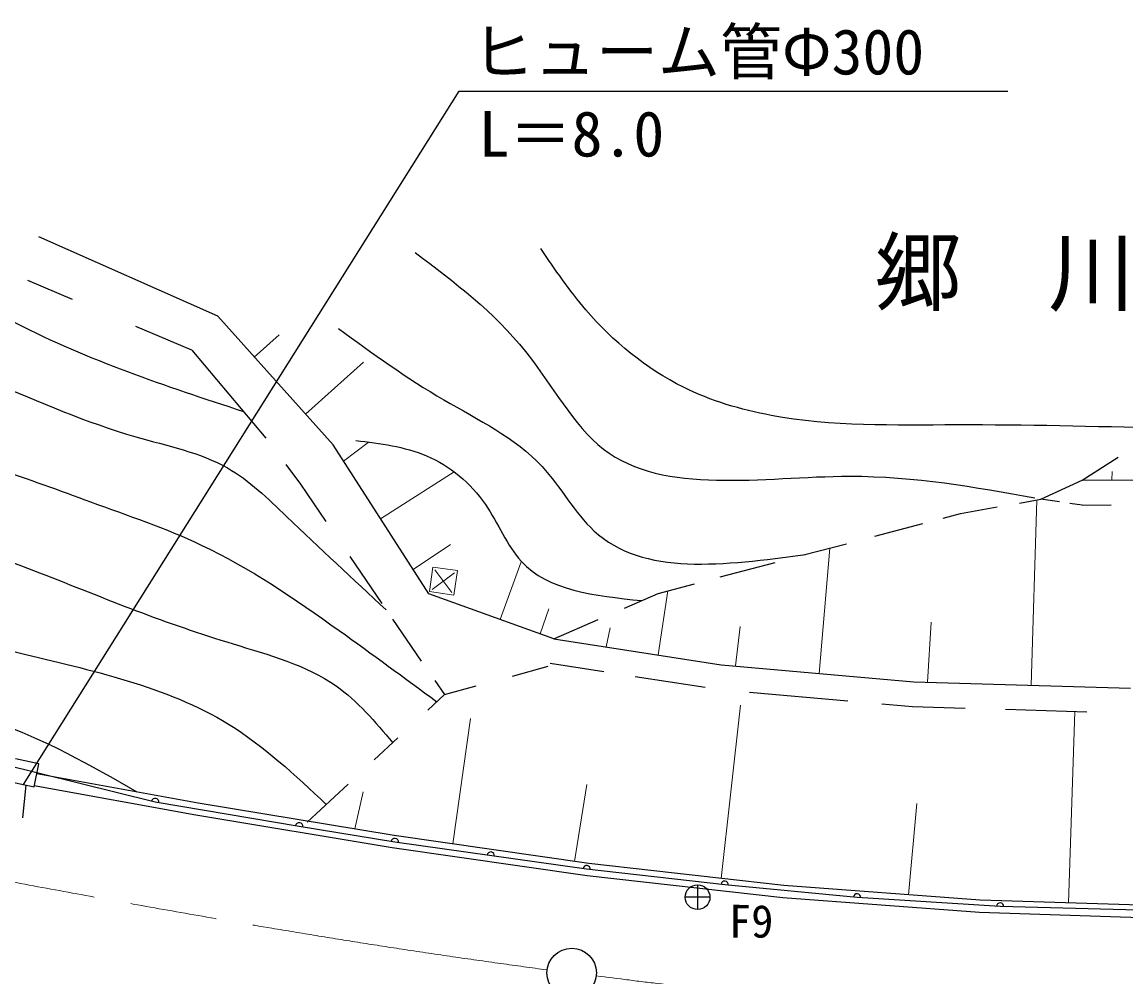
# Model space of a CAD drawing. Units: millimetres, scale not verified. Extents: x -56015503 to -55375503, y -162321055 to -161961055.
# Drawn here: x -55800551 to -55756007, y -162095638 to -162057121 of the extents above; entities that cross this region are included whole.
import ezdxf
from ezdxf.enums import TextEntityAlignment as Align

# ---------------------------------------------------------------- set-up
doc = ezdxf.new("R2010")
doc.units = ezdxf.units.MM
doc.header["$LTSCALE"] = 1000
doc.linetypes.add('CHAIN', pattern=[18.5, 12, -1.5, 3.5, -1.5])
for name, color, linetype, lineweight in [('M-BGD', 7, 'Continuous', 25), ('M-BMK', 2, 'CHAIN', 13), ('M-BMK-ROW', 30, 'Continuous', 13), ('M-BMK-SRVR', 3, 'Continuous', 25), ('M-OTRS', 7, 'Continuous', 13), ('M-STR-HTXT', 7, 'Continuous', 13), ('M-STR-STR3', 7, 'Continuous', 25)]:
    doc.layers.add(name, color=color, linetype=linetype, lineweight=lineweight)
doc.styles.add('ＭＳ ゴシック', font='')
doc.styles.get('ＭＳ ゴシック').set_extended_font_data('MS Gothic')

msp = doc.modelspace()

# ---------------------------------------------------------------- linework, layer by layer
at = {"layer": 'M-BGD'}
for p, q in [((-55792655, -162068989), (-55799871, -162065788)), ((-55798516, -162068316), (-55800322, -162067549)), ((-55788000, -162074180), (-55792655, -162068989)), ((-55793700, -162070361), (-55795960, -162069401)), ((-55790180, -162069736), (-55791181, -162070637)), ((-55793700, -162070361), (-55790709, -162073905)), ((-55786777, -162070836), (-55789114, -162072939)), ((-55784139, -162080179), (-55788000, -162074180)), ((-55757777, -162075603), (-55756326, -162074671)), ((-55789913, -162074970), (-55789319, -162075763)), ((-55757777, -162075603), (-55750425, -162075571)), ((-55789319, -162075763), (-55788293, -162077266)), ((-55759445, -162076368), (-55757777, -162075603)), ((-55760306, -162076521), (-55759445, -162076368)), ((-55758688, -162076475), (-55759445, -162076368)), ((-55762678, -162076944), (-55761198, -162076680)), ((-55757773, -162076603), (-55758267, -162076534)), ((-55757773, -162076603), (-55756607, -162076598)), ((-55766133, -162077857), (-55764207, -162077348)), ((-55763381, -162077130), (-55762678, -162076944)), ((-55769013, -162078617), (-55767286, -162078161)), ((-55787326, -162078682), (-55786031, -162080578)), ((-55772374, -162079505), (-55770163, -162078921)), ((-55774889, -162080170), (-55773412, -162079779)), ((-55779092, -162081996), (-55784139, -162080179)), ((-55776247, -162080760), (-55774889, -162080170)), ((-55785605, -162081203), (-55784442, -162082894)), ((-55779092, -162081996), (-55777299, -162081217)), ((-55779092, -162081996), (-55772337, -162083045)), ((-55780767, -162083501), (-55779324, -162083107)), ((-55779245, -162082984), (-55777077, -162083321)), ((-55772337, -162083045), (-55764561, -162083730)), ((-55775814, -162083517), (-55772992, -162083955)), ((-55783900, -162083682), (-55783509, -162084251)), ((-55783509, -162084251), (-55782224, -162083900)), ((-55764561, -162083730), (-55755821, -162083995)), ((-55783509, -162084251), (-55784183, -162084878)), ((-55771194, -162084149), (-55767229, -162084499)), ((-55765863, -162084619), (-55764620, -162084728)), ((-55764620, -162084728), (-55762496, -162084793)), ((-55760861, -162084842), (-55757590, -162084941)), ((-55785388, -162085998), (-55786342, -162086884)), ((-55795178, -162088583), (-55801373, -162087054)), ((-55799872, -162087038), (-55800813, -162086843)), ((-55800064, -162087964), (-55799872, -162087038)), ((-55793450, -162088627), (-55799956, -162087444)), ((-55801005, -162087768), (-55800064, -162087964)), ((-55800516, -162089227), (-55800380, -162087898)), ((-55793535, -162089119), (-55800058, -162087934)), ((-55787392, -162087860), (-55789044, -162089396)), ((-55789372, -162089569), (-55795178, -162088583)), ((-55785542, -162089930), (-55793450, -162088627)), ((-55785618, -162090424), (-55793535, -162089119)), ((-55785512, -162090197), (-55789372, -162089569)), ((-55777683, -162091062), (-55785542, -162089930)), ((-55777768, -162091294), (-55785512, -162090197)), ((-55777747, -162091558), (-55785618, -162090424)), ((-55769808, -162091949), (-55777683, -162091062)), ((-55772197, -162091921), (-55777768, -162091294)), ((-55769855, -162092447), (-55777747, -162091558)), ((-55766854, -162092433), (-55772197, -162091921)), ((-55761885, -162092542), (-55769808, -162091949)), ((-55761912, -162093041), (-55769855, -162092447)), ((-55761084, -162092803), (-55766854, -162092433)), ((-55753934, -162092795), (-55761885, -162092542)), ((-55754066, -162092983), (-55761084, -162092803)), ((-55753938, -162093296), (-55761912, -162093041))]:
    msp.add_line(p, q, dxfattribs=at)
at = {"layer": 'M-BGD', "lineweight": 13}
for p, q in [((-55787584, -162074827), (-55786591, -162074082)), ((-55783121, -162075257), (-55786081, -162077161)), ((-55759599, -162076396), (-55759829, -162083873)), ((-55784765, -162079205), (-55783264, -162078198)), ((-55767959, -162078339), (-55768391, -162083392)), ((-55780417, -162078888), (-55781256, -162081217)), ((-55774495, -162080066), (-55774883, -162082650)), ((-55779646, -162081797), (-55779298, -162080792)), ((-55764019, -162083746), (-55763867, -162081328)), ((-55776978, -162082324), (-55776816, -162081554)), ((-55771760, -162083095), (-55771572, -162081498)), ((-55771558, -162084673), (-55772340, -162091664)), ((-55758073, -162084927), (-55758320, -162092656)), ((-55782452, -162085220), (-55783168, -162090272))]:
    msp.add_line(p, q, dxfattribs=at)
at = {"layer": 'M-BGD'}
for centre, start, end in [((-55795178, -162088583), 350.3661, 166.1367), ((-55789372, -162089569), 350.7543, 170.3661), ((-55785512, -162090197), 351.9355, 170.7543), ((-55781640, -162090746), 351.9355, 171.9355), ((-55777768, -162091294), 353.5838, 171.9355), ((-55772197, -162091921), 354.5185, 173.5838), ((-55766854, -162092433), 356.3342, 174.5185), ((-55761084, -162092803), 358.53, 176.3342)]:
    msp.add_arc(centre, 150, start, end, dxfattribs=at)
for points, knots in [([(-55875885, -162062890), (-55874520, -162063261), (-55873155, -162063631), (-55871767, -162063873), (-55870238, -162064139), (-55868681, -162064250), (-55867140, -162064460), (-55865788, -162064643), (-55864449, -162064902), (-55863115, -162065189), (-55861414, -162065556), (-55859724, -162065968), (-55858046, -162066431), (-55856222, -162066935), (-55854413, -162067499), (-55852636, -162068136), (-55851351, -162068597), (-55850083, -162069097), (-55848801, -162069584), (-55847670, -162070014), (-55846528, -162070435), (-55845349, -162070660), (-55844226, -162070874), (-55843069, -162070911), (-55841916, -162070940), (-55839630, -162071000), (-55837359, -162071032), (-55835088, -162071174), (-55833047, -162071302), (-55831005, -162071519), (-55828989, -162071875), (-55827137, -162072202), (-55825307, -162072647), (-55823505, -162073184), (-55821745, -162073709), (-55820012, -162074322), (-55818242, -162074799), (-55816875, -162075167), (-55815485, -162075455), (-55814098, -162075746), (-55812772, -162076025), (-55811449, -162076306), (-55810120, -162076571), (-55808005, -162076992), (-55805876, -162077370), (-55803807, -162077966), (-55801124, -162078740), (-55798543, -162079881), (-55795937, -162080865), (-55794657, -162081349), (-55793370, -162081795), (-55792038, -162082204), (-55790586, -162082650), (-55789080, -162083052), (-55787878, -162083899), (-55787012, -162084509), (-55786303, -162085349), (-55785594, -162086189)], [0, 0, 0, 0, 1, 1, 1, 2, 2, 2, 3, 3, 3, 4, 4, 4, 5, 5, 5, 6, 6, 6, 7, 7, 7, 8, 8, 8, 9, 9, 9, 10, 10, 10, 11, 11, 11, 12, 12, 12, 13, 13, 13, 14, 14, 14, 15, 15, 15, 16, 16, 16, 17, 17, 17, 18, 18, 18, 19, 19, 19, 19]), ([(-55857758, -162062698), (-55856702, -162063170), (-55855646, -162063642), (-55854581, -162064093), (-55853154, -162064698), (-55851709, -162065266), (-55850228, -162065724), (-55848766, -162066176), (-55847269, -162066520), (-55845757, -162066753), (-55843671, -162067074), (-55841558, -162067182), (-55839457, -162067348), (-55837489, -162067504), (-55835531, -162067711), (-55833549, -162067828), (-55832201, -162067908), (-55830842, -162067946), (-55829538, -162068235), (-55827939, -162068590), (-55826424, -162069323), (-55824839, -162069784), (-55822831, -162070368), (-55820711, -162070514), (-55818721, -162071153), (-55817845, -162071435), (-55816994, -162071813), (-55816109, -162072048), (-55814591, -162072452), (-55812975, -162072437), (-55811415, -162072686), (-55809935, -162072922), (-55808507, -162073394), (-55807057, -162073780), (-55805236, -162074264), (-55803381, -162074612), (-55801583, -162075151), (-55800302, -162075535), (-55799049, -162076016), (-55797786, -162076474), (-55796280, -162077020), (-55794758, -162077534), (-55793318, -162078217), (-55791350, -162079148), (-55789533, -162080394), (-55787751, -162081667), (-55786426, -162082614), (-55785121, -162083575), (-55783816, -162084536)], [0, 0, 0, 0, 1, 1, 1, 2, 2, 2, 3, 3, 3, 4, 4, 4, 5, 5, 5, 6, 6, 6, 7, 7, 7, 8, 8, 8, 9, 9, 9, 10, 10, 10, 11, 11, 11, 12, 12, 12, 13, 13, 13, 14, 14, 14, 15, 15, 15, 16, 16, 16, 16]), ([(-55824708, -162066622), (-55822272, -162067706), (-55819836, -162068789), (-55817259, -162069262), (-55815882, -162069515), (-55814465, -162069593), (-55813059, -162069695), (-55812225, -162069755), (-55811394, -162069824), (-55810559, -162069870), (-55809168, -162069947), (-55807764, -162069962), (-55806398, -162070197), (-55804814, -162070469), (-55803280, -162071038), (-55801779, -162071646), (-55799849, -162072428), (-55797973, -162073274), (-55795958, -162073852), (-55794692, -162074215), (-55793372, -162074473), (-55792257, -162075108), (-55791378, -162075608), (-55790626, -162076343), (-55789876, -162077063), (-55788534, -162078351), (-55787195, -162079592), (-55785857, -162080833)], [0, 0, 0, 0, 1, 1, 1, 2, 2, 2, 3, 3, 3, 4, 4, 4, 5, 5, 5, 6, 6, 6, 7, 7, 7, 8, 8, 8, 9, 9, 9, 9]), ([(-55791607, -162072841), (-55794746, -162071810), (-55797885, -162070779), (-55800781, -162069274), (-55801914, -162068685), (-55803010, -162068023), (-55804190, -162067484), (-55805504, -162066884), (-55806922, -162066436), (-55808343, -162066422), (-55809589, -162066410), (-55810837, -162066731), (-55812085, -162066792), (-55813433, -162066858), (-55814780, -162066618), (-55816127, -162066379)], [0, 0, 0, 0, 1, 1, 1, 2, 2, 2, 3, 3, 3, 4, 4, 4, 5, 5, 5, 5]), ([(-55784694, -162066413), (-55783102, -162067610), (-55781510, -162068807), (-55780237, -162070408), (-55779166, -162071756), (-55778320, -162073390), (-55777088, -162074343), (-55774646, -162076232), (-55770685, -162075444), (-55767159, -162075440), (-55764502, -162075436), (-55762093, -162075877), (-55759683, -162076317)], [0, 0, 0, 0, 1, 1, 1, 2, 2, 2, 3, 3, 3, 4, 4, 4, 4]), ([(-55754514, -162073507), (-55757286, -162073435), (-55760058, -162073364), (-55762845, -162073371), (-55765350, -162073377), (-55767868, -162073446), (-55770326, -162072987), (-55771544, -162072760), (-55772747, -162072404), (-55773859, -162071853), (-55775368, -162071106), (-55776708, -162070003), (-55777803, -162068723), (-55778469, -162067945), (-55779044, -162067101), (-55779619, -162066258)], [0, 0, 0, 0, 1, 1, 1, 2, 2, 2, 3, 3, 3, 4, 4, 4, 5, 5, 5, 5]), ([(-55787785, -162069486), (-55786403, -162070487), (-55785021, -162071488), (-55783532, -162072358), (-55782142, -162073172), (-55780660, -162073871), (-55779568, -162075053), (-55778811, -162075873), (-55778242, -162076926), (-55777478, -162077638), (-55775501, -162079479), (-55772216, -162079037), (-55768932, -162078596)], [0, 0, 0, 0, 1, 1, 1, 2, 2, 2, 3, 3, 3, 4, 4, 4, 4]), ([(-55787085, -162074001), (-55786102, -162074119), (-55785119, -162074237), (-55784229, -162074618), (-55783290, -162075019), (-55782454, -162075711), (-55781855, -162076580), (-55781328, -162077345), (-55780983, -162078246), (-55780411, -162078872), (-55779332, -162080053), (-55777443, -162080256), (-55775554, -162080459)], [0, 0, 0, 0, 1, 1, 1, 2, 2, 2, 3, 3, 3, 4, 4, 4, 4]), ([(-55838745, -162074860), (-55836701, -162074868), (-55834657, -162074877), (-55832617, -162074994), (-55829673, -162075162), (-55826739, -162075553), (-55823845, -162076137), (-55821006, -162076710), (-55818205, -162077467), (-55815436, -162078277), (-55810548, -162079707), (-55805760, -162081300), (-55800724, -162082548), (-55797772, -162083280), (-55794734, -162083894), (-55792221, -162085440), (-55790793, -162086319), (-55789533, -162087500), (-55788274, -162088681)], [0, 0, 0, 0, 1, 1, 1, 2, 2, 2, 3, 3, 3, 4, 4, 4, 5, 5, 5, 6, 6, 6, 6]), ([(-55837922, -162077954), (-55835704, -162078127), (-55833485, -162078300), (-55831258, -162078467), (-55828067, -162078706), (-55824858, -162078932), (-55821750, -162079619), (-55818985, -162080230), (-55816300, -162081206), (-55813611, -162082138), (-55811489, -162082874), (-55809364, -162083583), (-55807172, -162084080), (-55805336, -162084496), (-55803454, -162084763), (-55801683, -162085348), (-55799664, -162086015), (-55797791, -162087097), (-55795918, -162088178)], [0, 0, 0, 0, 1, 1, 1, 2, 2, 2, 3, 3, 3, 4, 4, 4, 5, 5, 5, 6, 6, 6, 6])]:
    msp.add_open_spline(points, degree=3, knots=knots, dxfattribs=at)
at = {"layer": 'M-BMK'}
for points, knots in [([(-55779378, -162095353), (-55779998, -162095268), (-55780618, -162095183), (-55781238, -162095097), (-55781883, -162095007), (-55782528, -162094916), (-55783172, -162094822), (-55783817, -162094729), (-55784461, -162094634), (-55785105, -162094536), (-55785702, -162094445), (-55786299, -162094351), (-55786896, -162094257), (-55787493, -162094162), (-55788089, -162094066), (-55788685, -162093969), (-55789282, -162093871), (-55789878, -162093773), (-55790473, -162093673), (-55794211, -162093045), (-55797940, -162092368), (-55801666, -162091673), (-55810061, -162090108), (-55818439, -162088452), (-55826819, -162086808), (-55829758, -162086231), (-55832698, -162085656), (-55835638, -162085082), (-55844285, -162083393), (-55852933, -162081709), (-55861580, -162080021), (-55864023, -162079544), (-55866466, -162079066), (-55868910, -162078593), (-55869317, -162078515), (-55869724, -162078436), (-55870132, -162078357), (-55870539, -162078279), (-55870946, -162078200), (-55871354, -162078122), (-55871761, -162078044), (-55872168, -162077966), (-55872576, -162077888), (-55872930, -162077820), (-55873285, -162077753), (-55873639, -162077685), (-55873993, -162077618), (-55874348, -162077550), (-55874702, -162077484), (-55875022, -162077424), (-55875341, -162077366), (-55875661, -162077307)], [0, 0, 0, 0, 1, 1, 1, 2, 2, 2, 3, 3, 3, 4, 4, 4, 5, 5, 5, 6, 6, 6, 7, 7, 7, 8, 8, 8, 9, 9, 9, 10, 10, 10, 11, 11, 11, 12, 12, 12, 13, 13, 13, 14, 14, 14, 15, 15, 15, 16, 16, 16, 17, 17, 17, 17]), ([(-55681836, -162081119), (-55681837, -162081119), (-55681837, -162081119), (-55681837, -162081119), (-55681837, -162081119), (-55681837, -162081119), (-55681838, -162081119), (-55681838, -162081119), (-55681838, -162081119), (-55681838, -162081119), (-55681842, -162081121), (-55681847, -162081124), (-55681851, -162081126), (-55682112, -162081249), (-55682375, -162081370), (-55682638, -162081491), (-55682900, -162081612), (-55683163, -162081733), (-55683426, -162081853), (-55683689, -162081973), (-55683952, -162082092), (-55684216, -162082211), (-55685946, -162082989), (-55687688, -162083741), (-55689436, -162084479), (-55691750, -162085456), (-55694075, -162086409), (-55696442, -162087243), (-55697701, -162087686), (-55698971, -162088096), (-55700241, -162088508), (-55702271, -162089167), (-55704299, -162089831), (-55706339, -162090457), (-55709189, -162091333), (-55712062, -162092135), (-55714958, -162092842), (-55717879, -162093554), (-55720823, -162094171), (-55723781, -162094699), (-55726849, -162095246), (-55729932, -162095699), (-55733024, -162096088), (-55736017, -162096465), (-55739018, -162096783), (-55742027, -162096983), (-55745236, -162097197), (-55748453, -162097279), (-55751670, -162097277), (-55754296, -162097276), (-55756921, -162097219), (-55759544, -162097111), (-55761726, -162097021), (-55763905, -162096896), (-55766083, -162096739), (-55766446, -162096713), (-55766808, -162096686), (-55767171, -162096658), (-55767534, -162096630), (-55767897, -162096601), (-55768259, -162096571), (-55768622, -162096541), (-55768984, -162096510), (-55769347, -162096478), (-55770249, -162096397), (-55771150, -162096308), (-55772051, -162096216), (-55772953, -162096123), (-55773853, -162096027), (-55774753, -162095921), (-55775629, -162095819), (-55776504, -162095707), (-55777380, -162095596)], [0, 0, 0, 0, 1, 1, 1, 2, 2, 2, 3, 3, 3, 4, 4, 4, 5, 5, 5, 6, 6, 6, 7, 7, 7, 8, 8, 8, 9, 9, 9, 10, 10, 10, 11, 11, 11, 12, 12, 12, 13, 13, 13, 14, 14, 14, 15, 15, 15, 16, 16, 16, 17, 17, 17, 18, 18, 18, 19, 19, 19, 20, 20, 20, 21, 21, 21, 22, 22, 22, 23, 23, 23, 24, 24, 24, 24])]:
    msp.add_open_spline(points, degree=3, knots=knots, dxfattribs=at)
at = {"layer": 'M-BMK-ROW'}
for p, q in [((-55783976, -162079107), (-55784116, -162080097)), ((-55782986, -162079248), (-55783976, -162079107)), ((-55783099, -162079333), (-55784003, -162080012)), ((-55783891, -162079220), (-55783211, -162080125)), ((-55783126, -162080238), (-55782986, -162079248)), ((-55784116, -162080097), (-55783126, -162080238))]:
    msp.add_line(p, q, dxfattribs=at)
at = {"layer": 'M-BMK-SRVR'}
for p, q in [((-55773292, -162091921), (-55773292, -162092921)), ((-55772792, -162092421), (-55773792, -162092421))]:
    msp.add_line(p, q, dxfattribs=at)
for centre, radius in [((-55773292, -162092421), 500), ((-55778371, -162095478), 1000)]:
    msp.add_circle(centre, radius, dxfattribs=at)
at = {"layer": 'M-OTRS'}
for p, q in [((-55756579, -162075598), (-55756564, -162075245)), ((-55778257, -162090979), (-55777762, -162087869)), ((-55787121, -162089669), (-55786784, -162088175)), ((-55764777, -162092326), (-55764442, -162088645))]:
    msp.add_line(p, q, dxfattribs=at)
at = {"layer": 'M-STR-STR3'}
for p, q in [((-55800496, -162087874), (-55782914, -162059907)), ((-55782914, -162059907), (-55760779, -162059907))]:
    msp.add_line(p, q, dxfattribs=at)

# ---------------------------------------------------------------- texts
at = {"layer": 'M-BMK-SRVR', "style": 'ＭＳ ゴシック'}
msp.add_text('F9', height=1320, rotation=359.89, dxfattribs=at).set_placement((-55772030, -162094445), align=Align.BOTTOM_LEFT)
at = {"layer": 'M-STR-HTXT', "style": 'ＭＳ ゴシック'}
msp.add_text('郷\u3000川', height=2566, rotation=359.983, dxfattribs=at).set_placement((-55766145, -162067215), align=Align.MIDDLE_LEFT)
at = {"layer": 'M-STR-STR3', "style": 'ＭＳ ゴシック'}
for s, p in [('ヒューム管Φ300', (-55782391, -162058317)), ('L＝8.0', (-55782125, -162061627))]:
    msp.add_text(s, height=1833, dxfattribs=at).set_placement(p, align=Align.MIDDLE_LEFT)

doc.saveas('drawing.dxf')
